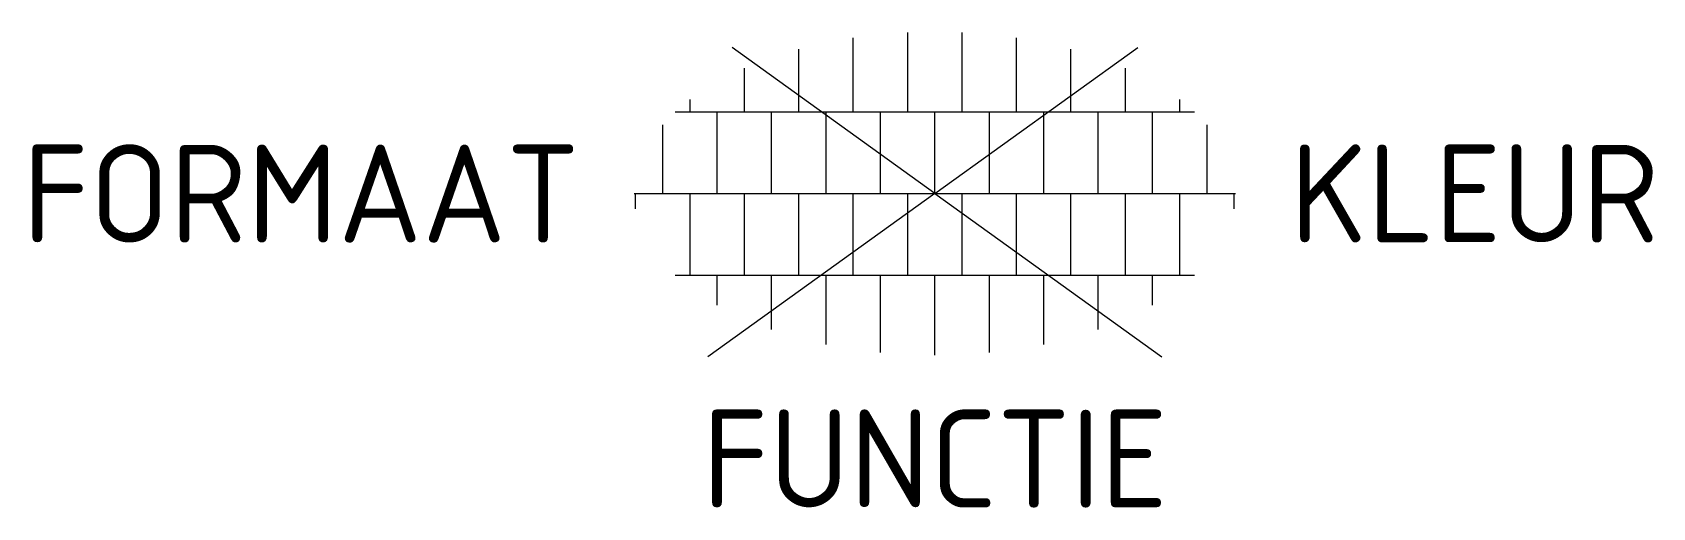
# Model space of a CAD drawing. Extents: x -16.6 to 13.2, y -5.8 to 3.
import ezdxf
from ezdxf.enums import TextEntityAlignment as Align

# ---------------------------------------------------------------- set-up
doc = ezdxf.new("R2010")
doc.units = 0
doc.styles.add('NLCS-ISO', font='NLCS-ISO.ttf')

msp = doc.modelspace()

# ---------------------------------------------------------------- linework, layer by layer
for p, q in [((0, 0), (-3.728, 2.684)), ((-1.5, 1.5), (-1.5, 2.863)), ((-0.5, 1.5), (-0.5, 2.963)), ((0, 0), (3.728, 2.684)), ((0.5, 1.5), (0.5, 2.963)), ((1.5, 1.5), (1.5, 2.863)), ((-2.5, 1.5), (-2.5, 2.653)), ((2.5, 1.5), (2.5, 2.653)), ((-3.5, 1.5), (-3.5, 2.302)), ((3.5, 1.5), (3.5, 2.302)), ((-4.771, 1.5), (4.771, 1.5)), ((-4.5, 1.5), (-4.5, 1.726)), ((-4, 0), (-4, 1.5)), ((-3, 0), (-3, 1.5)), ((-2, 0), (-2, 1.5)), ((-1, 0), (-1, 1.5)), ((0, 0), (0, 1.5)), ((1, 0), (1, 1.5)), ((2, 0), (2, 1.5)), ((3, 0), (3, 1.5)), ((4, 0), (4, 1.5)), ((4.5, 1.5), (4.5, 1.726)), ((-5, 0), (-5, 1.266)), ((5, 0), (5, 1.266)), ((-5.525, 0), (5.525, 0)), ((-5.5, -0.283), (-5.5, 0)), ((-4.5, -1.5), (-4.5, 0)), ((0, 0), (-4.172, -3.003)), ((-3.5, -1.5), (-3.5, 0)), ((-2.5, -1.5), (-2.5, 0)), ((-1.5, -1.5), (-1.5, 0)), ((-0.5, -1.5), (-0.5, 0)), ((0.5, -1.5), (0.5, 0)), ((1.5, -1.5), (1.5, 0)), ((2.5, -1.5), (2.5, 0)), ((3.5, -1.5), (3.5, 0)), ((4.5, -1.5), (4.5, 0)), ((0, 0), (4.172, -3.003)), ((5.5, -0.283), (5.5, 0)), ((-4.771, -1.5), (4.771, -1.5)), ((-4, -2.052), (-4, -1.5)), ((-3, -2.498), (-3, -1.5)), ((-2, -2.773), (-2, -1.5)), ((-1, -2.926), (-1, -1.5)), ((0, -2.975), (0, -1.5)), ((1, -2.926), (1, -1.5)), ((2, -2.773), (2, -1.5)), ((3, -2.498), (3, -1.5)), ((4, -2.052), (4, -1.5))]:
    msp.add_line(p, q)

# ---------------------------------------------------------------- texts
at = {"style": 'NLCS-ISO'}
msp.add_attdef('FORMAAT', text='30X20', height=1.8, dxfattribs=at).set_placement((-6.525, 0), align=Align.MIDDLE_RIGHT)
msp.add_attdef('KLEUR', text='G', height=1.8, dxfattribs=at).set_placement((6.525, 0), align=Align.MIDDLE_LEFT)
at = {"style": 'NLCS-ISO', "flags": 1}
msp.add_attdef('FUNCTIE', text='', height=1.8, dxfattribs=at).set_placement((0, -3.975), align=Align.TOP_CENTER)

doc.saveas('drawing.dxf')
